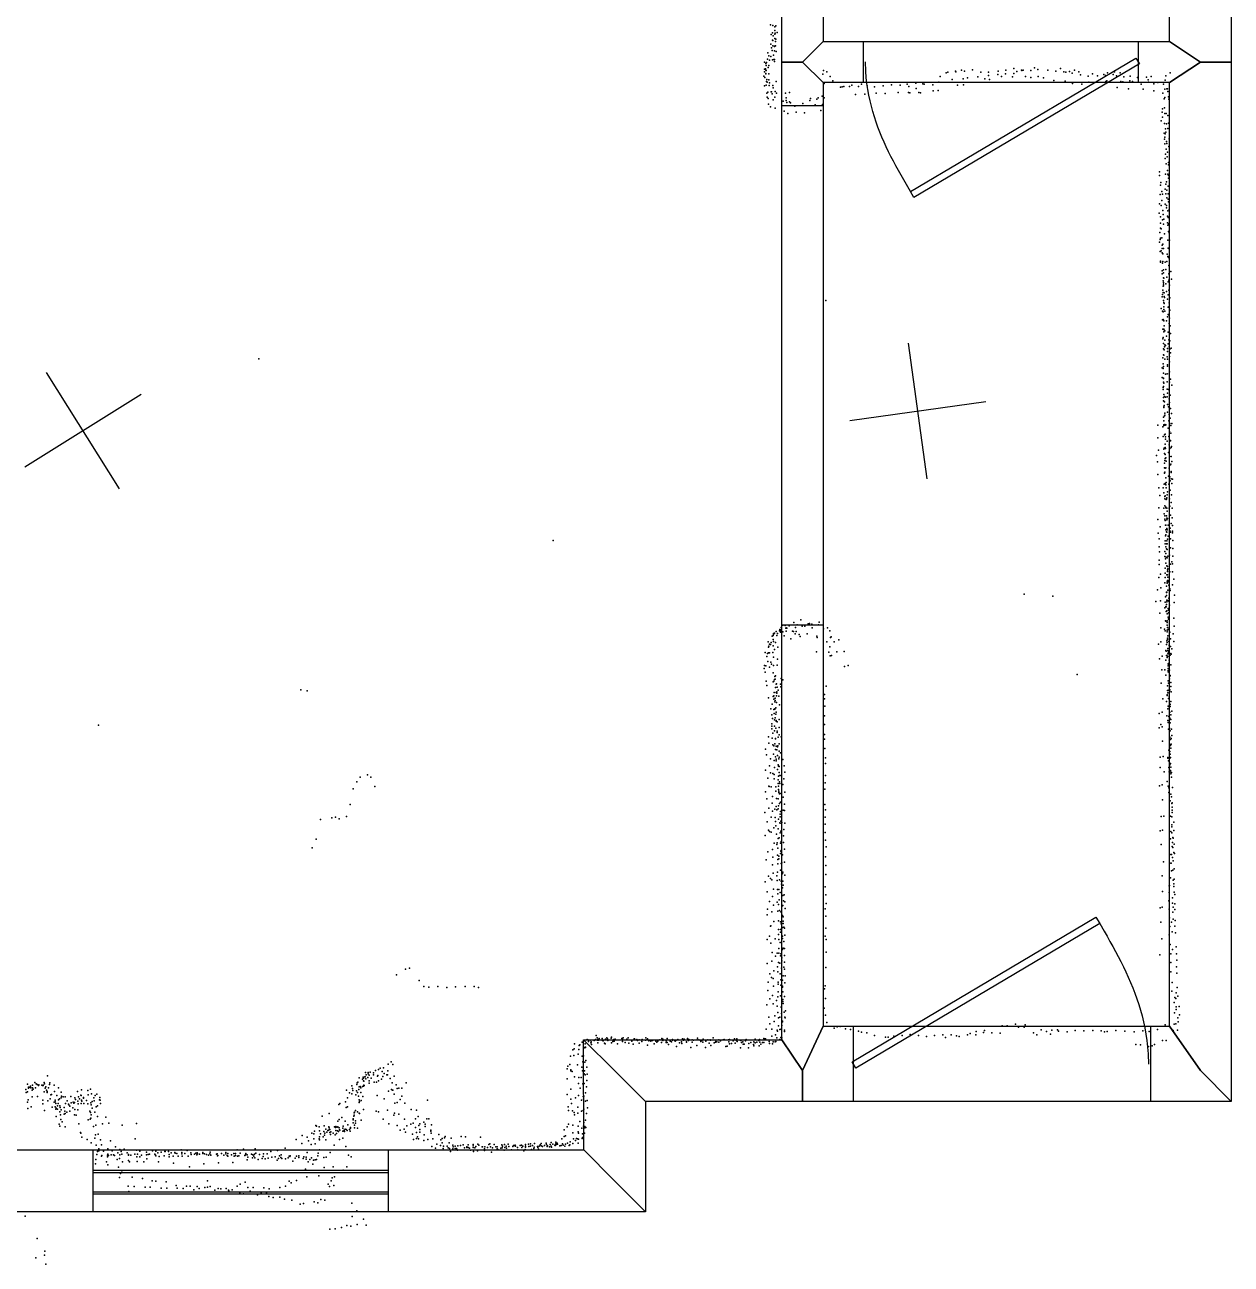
# Model space of a CAD drawing. Header units: millimetres. Extents: x 3450 to 23228, y -19815 to -4263.
# Drawn here: x 13200 to 16718, y -19815 to -16203 of the extents above; entities that cross this region are included whole.
import ezdxf

# ---------------------------------------------------------------- set-up
doc = ezdxf.new("R2010")
doc.units = ezdxf.units.MM
for name, color, linetype in [('DOORS', 7, 'Continuous'), ('P', 9, 'Continuous'), ('PANOS', 10, 'Continuous'), ('ROOMS', 1, 'Continuous'), ('WALLS', 3, 'Continuous'), ('WINDOWS', 6, 'Continuous')]:
    doc.layers.add(name, color=color, linetype=linetype)

# ---------------------------------------------------------------- blocks, each defined once
blk = doc.blocks.new('1-Standard_3C')
for points in [[(-403.982, 5.64828), (253.382, 394.931), (263.573, 377.722), (-393.791, -11.5606), (-403.982, 5.64828)], [(263.573, 377.722), (275.367, 357.142), (283.15, 343.495), (290.844, 329.879), (298.429, 316.269), (305.882, 302.642), (313.184, 288.973), (320.313, 275.239), (327.249, 261.416), (333.971, 247.479), (340.456, 233.405), (346.686, 219.17), (352.638, 204.75), (358.291, 190.121), (363.626, 175.258), (368.62, 160.139), (373.253, 144.738), (377.503, 129.032), (381.351, 112.998), (384.774, 96.6102), (387.752, 79.8457), (390.265, 62.6802), (392.29, 45.0899), (393.807, 27.0508), (395.085, -0.90191)]]:
    blk.add_lwpolyline(points)
blk = doc.blocks.new('1-Standard_45')
for points in [[(-590, 42.9766), (589.999, 42.9766), (589.999, 32.9766), (-590, 32.9766), (-590, 42.9766)], [(-590.014, -44.0958), (589.985, -44.0958), (589.985, -54.0958), (-590.014, -54.0958), (-590.014, -44.0958)]]:
    blk.add_lwpolyline(points)

msp = doc.modelspace()

# ---------------------------------------------------------------- linework, layer by layer
at = {"layer": 'DOORS'}
for points in [[(15646.1, -16251.4), (16446.1, -16251.4), (16446.1, -16371.4), (15646.1, -16371.4), (15646.1, -16251.4)], [(15407.9, -17952.6), (15407.8, -16438.6), (15527.8, -16438.6), (15527.9, -17952.6), (15407.9, -17952.6)], [(16482.1, -19340.9), (15616.7, -19340.9), (15616.7, -19120.9), (16482.1, -19120.9), (16482.1, -19340.9)]]:
    msp.add_lwpolyline(points, dxfattribs=at)
at = {"layer": 'P'}
for p in [(15374, -16203), (15381, -16205), (15387, -16209), (15390, -16206), (15376, -16231), (15380, -16226), (15380, -16248), (15381, -16249), (15382, -16235), (15387, -16220), (15387, -16230), (15387, -16243), (15388, -16227), (15389, -16252), (15390, -16245), (15394, -16225), (15367, -16285), (15375, -16259), (15377, -16270), (15379, -16278), (15381, -16264), (15386, -16265), (15386, -16266), (15386, -16279), (15389, -16264), (15391, -16281), (15357, -16312), (15361, -16316), (15362, -16322), (15363, -16313), (15366, -16303), (15370, -16293), (15370, -16322), (15372, -16306), (15375, -16295), (15380, -16305), (15383, -16291), (15384, -16304), (15386, -16304), (15386, -16310), (15355, -16353), (15357, -16332), (15357, -16340), (15358, -16357), (15360, -16331), (15361, -16335), (15361, -16345), (15361, -16346), (15362, -16336), (15364, -16362), (15368, -16327), (15370, -16346), (15527, -16347), (15529, -16336), (15539, -16340), (15548, -16354), (15869, -16354), (15887, -16343), (15892, -16341), (15904, -16362), (15914, -16338), (15915, -16340), (15931, -16335), (15936, -16360), (15940, -16338), (15949, -16358), (15963, -16334), (15979, -16355), (15988, -16341), (15999, -16360), (16010, -16341), (16010, -16351), (16013, -16362), (16037, -16348), (16038, -16338), (16048, -16354), (16060, -16346), (16061, -16335), (16080, -16355), (16084, -16330), (16084, -16345), (16093, -16339), (16106, -16335), (16107, -16336), (16111, -16335), (16118, -16354), (16134, -16336), (16134, -16357), (16144, -16328), (16154, -16333), (16155, -16354), (16170, -16358), (16183, -16335), (16206, -16338), (16220, -16330), (16230, -16340), (16236, -16341), (16246, -16339), (16254, -16344), (16261, -16335), (16273, -16340), (16278, -16349), (16301, -16353), (16313, -16346), (16328, -16352), (16346, -16348), (16351, -16351), (16357, -16343), (16374, -16348), (16377, -16340), (16383, -16352), (16394, -16343), (16405, -16355), (16423, -16353), (16445, -16357), (16471, -16356), (16484, -16354), (16527, -16352), (16540, -16343), (15357, -16381), (15362, -16379), (15363, -16368), (15365, -16370), (15370, -16363), (15371, -16380), (15372, -16372), (15376, -16398), (15377, -16398), (15381, -16380), (15382, -16387), (15388, -16397), (15391, -16368), (15531, -16374), (15556, -16366), (15579, -16385), (15583, -16384), (15588, -16383), (15605, -16383), (15612, -16379), (15631, -16383), (15640, -16376), (15656, -16381), (15678, -16384), (15703, -16381), (15727, -16378), (15753, -16379), (15773, -16376), (15778, -16383), (15798, -16373), (15799, -16389), (15819, -16375), (15823, -16376), (15848, -16378), (15849, -16395), (15863, -16394), (15865, -16370), (15920, -16379), (15937, -16378), (16201, -16365), (16234, -16367), (16255, -16374), (16282, -16376), (16303, -16370), (16352, -16368), (16355, -16366), (16385, -16386), (16396, -16368), (16402, -16369), (16418, -16390), (16422, -16366), (16430, -16368), (16455, -16376), (16461, -16391), (16476, -16363), (16477, -16370), (16492, -16375), (16492, -16395), (16504, -16371), (16520, -16376), (16524, -16391), (16525, -16364), (16530, -16390), (16532, -16390), (16533, -16397), (15364, -16402), (15365, -16414), (15367, -16399), (15368, -16418), (15369, -16434), (15379, -16404), (15382, -16422), (15387, -16414), (15392, -16402), (15411, -16426), (15418, -16402), (15420, -16416), (15420, -16424), (15422, -16429), (15430, -16400), (15430, -16427), (15433, -16430), (15469, -16432), (15489, -16424), (15491, -16418), (15510, -16420), (15513, -16416), (15525, -16411), (15531, -16416), (15622, -16406), (15650, -16405), (15683, -16402), (15709, -16403), (15747, -16400), (15777, -16400), (15781, -16401), (15807, -16400), (15812, -16401), (16518, -16402), (16522, -16419), (16524, -16415), (16535, -16413), (16536, -16420), (15374, -16442), (15388, -16446), (15414, -16455), (15425, -16461), (15445, -16440), (15449, -16458), (15474, -16460), (15505, -16436), (15521, -16453), (15526, -16435), (16516, -16458), (16517, -16448), (16523, -16445), (16524, -16461), (16528, -16461), (16533, -16467), (16514, -16483), (16517, -16472), (16523, -16491), (16526, -16506), (16529, -16492), (16533, -16505), (16535, -16490), (16522, -16519), (16523, -16536), (16524, -16530), (16525, -16521), (16527, -16516), (16529, -16543), (16537, -16535), (16524, -16550), (16528, -16565), (16530, -16549), (16532, -16574), (16536, -16558), (16525, -16593), (16526, -16580), (16528, -16608), (16531, -16588), (16535, -16604), (16535, -16611), (16509, -16631), (16509, -16642), (16526, -16638), (16532, -16628), (16533, -16638), (16535, -16642), (16535, -16650), (16512, -16670), (16513, -16663), (16525, -16682), (16527, -16667), (16529, -16661), (16530, -16685), (16534, -16673), (16511, -16698), (16515, -16689), (16515, -16715), (16517, -16697), (16527, -16696), (16530, -16707), (16534, -16696), (16534, -16711), (16535, -16719), (16508, -16752), (16509, -16725), (16514, -16730), (16518, -16744), (16519, -16756), (16525, -16726), (16529, -16730), (16529, -16736), (16533, -16745), (16537, -16741), (16512, -16763), (16512, -16781), (16512, -16796), (16517, -16771), (16520, -16784), (16521, -16769), (16532, -16761), (16532, -16780), (16533, -16787), (16534, -16764), (16534, -16765), (16536, -16783), (16510, -16808), (16511, -16829), (16512, -16825), (16514, -16798), (16515, -16824), (16523, -16812), (16533, -16831), (16535, -16805), (16537, -16809), (16538, -16831), (16509, -16836), (16511, -16864), (16514, -16862), (16516, -16845), (16516, -16855), (16516, -16868), (16518, -16842), (16520, -16855), (16534, -16854), (16536, -16855), (16512, -16892), (16512, -16895), (16517, -16898), (16518, -16870), (16518, -16893), (16525, -16895), (16530, -16893), (16531, -16871), (16533, -16878), (16535, -16881), (16536, -16904), (16516, -16920), (16516, -16929), (16520, -16917), (16520, -16926), (16520, -16940), (16527, -16916), (16530, -16938), (16536, -16929), (16542, -16922), (16518, -16976), (16519, -16949), (16519, -16965), (16520, -16954), (16520, -16959), (16520, -16964), (16521, -16941), (16527, -16958), (16534, -16952), (16536, -16947), (16536, -16976), (16538, -16962), (16544, -16944), (15536, -17006), (16516, -16996), (16517, -16989), (16519, -16983), (16520, -17006), (16521, -17012), (16522, -16984), (16522, -16995), (16523, -16998), (16529, -16980), (16532, -17003), (16534, -16990), (16539, -16999), (16514, -17030), (16517, -17038), (16519, -17039), (16521, -17025), (16521, -17033), (16522, -17015), (16524, -17038), (16534, -17026), (16534, -17047), (16537, -17013), (16537, -17024), (16539, -17035), (16517, -17063), (16519, -17062), (16520, -17064), (16521, -17066), (16522, -17080), (16529, -17066), (16532, -17054), (16537, -17050), (16537, -17073), (16538, -17058), (16540, -17080), (16518, -17090), (16518, -17118), (16519, -17114), (16521, -17090), (16521, -17098), (16523, -17094), (16524, -17095), (16529, -17110), (16534, -17099), (16536, -17121), (16541, -17103), (16520, -17132), (16520, -17147), (16522, -17150), (16523, -17141), (16524, -17122), (16524, -17136), (16526, -17138), (16532, -17146), (16532, -17155), (16534, -17133), (16537, -17141), (16539, -17124), (16539, -17148), (16543, -17145), (13883, -17176), (16518, -17174), (16519, -17191), (16520, -17165), (16521, -17166), (16524, -17177), (16531, -17171), (16532, -17177), (16538, -17170), (16538, -17185), (16541, -17159), (16516, -17203), (16518, -17204), (16519, -17205), (16520, -17199), (16520, -17218), (16526, -17221), (16531, -17220), (16532, -17194), (16532, -17198), (16537, -17220), (16538, -17214), (16516, -17231), (16519, -17260), (16520, -17233), (16520, -17234), (16520, -17244), (16520, -17257), (16521, -17247), (16531, -17243), (16531, -17265), (16538, -17244), (16541, -17236), (16545, -17253), (16519, -17266), (16520, -17289), (16520, -17299), (16521, -17280), (16522, -17301), (16523, -17286), (16526, -17288), (16531, -17287), (16532, -17277), (16535, -17266), (16537, -17293), (16540, -17282), (16521, -17316), (16521, -17318), (16522, -17312), (16523, -17302), (16524, -17335), (16532, -17310), (16532, -17332), (16535, -17316), (16537, -17309), (16538, -17304), (16541, -17321), (16544, -17336), (16504, -17370), (16520, -17346), (16521, -17357), (16521, -17369), (16521, -17371), (16523, -17343), (16524, -17341), (16524, -17368), (16525, -17370), (16527, -17369), (16536, -17357), (16537, -17339), (16539, -17365), (16540, -17349), (16542, -17371), (16545, -17365), (16504, -17407), (16518, -17375), (16519, -17403), (16523, -17398), (16525, -17396), (16526, -17404), (16534, -17379), (16536, -17403), (16538, -17388), (16542, -17393), (16506, -17443), (16521, -17440), (16522, -17437), (16525, -17425), (16525, -17435), (16526, -17411), (16526, -17438), (16531, -17416), (16537, -17427), (16539, -17438), (16541, -17414), (16541, -17415), (16543, -17435), (16544, -17432), (16500, -17458), (16503, -17477), (16523, -17452), (16523, -17481), (16524, -17473), (16525, -17455), (16525, -17467), (16527, -17465), (16528, -17475), (16535, -17449), (16538, -17461), (16543, -17461), (16545, -17476), (16504, -17514), (16523, -17494), (16523, -17509), (16523, -17510), (16524, -17507), (16525, -17495), (16527, -17494), (16535, -17518), (16537, -17495), (16541, -17485), (16542, -17483), (16543, -17505), (16543, -17508), (16507, -17552), (16519, -17552), (16522, -17542), (16525, -17540), (16525, -17541), (16527, -17523), (16527, -17544), (16528, -17537), (16528, -17552), (16536, -17542), (16539, -17520), (16540, -17532), (16543, -17526), (16545, -17540), (16547, -17527), (16510, -17575), (16521, -17567), (16524, -17578), (16524, -17584), (16525, -17576), (16528, -17586), (16529, -17585), (16530, -17582), (16531, -17573), (16532, -17564), (16538, -17584), (16540, -17559), (16544, -17573), (16507, -17611), (16521, -17612), (16524, -17605), (16527, -17609), (16527, -17611), (16530, -17612), (16531, -17620), (16537, -17612), (16539, -17606), (16543, -17595), (16546, -17612), (16504, -17645), (16522, -17628), (16524, -17634), (16524, -17644), (16525, -17648), (16526, -17661), (16527, -17661), (16529, -17634), (16530, -17641), (16530, -17646), (16532, -17642), (16534, -17661), (16541, -17632), (16543, -17656), (16546, -17640), (16547, -17662), (16505, -17685), (16511, -17666), (16526, -17692), (16527, -17675), (16527, -17689), (16529, -17681), (16530, -17671), (16530, -17682), (16531, -17675), (16534, -17693), (16539, -17678), (16540, -17670), (16541, -17682), (16547, -17679), (16547, -17684), (14741, -17706), (16508, -17701), (16508, -17724), (16525, -17707), (16525, -17716), (16527, -17724), (16529, -17716), (16529, -17730), (16530, -17707), (16531, -17716), (16531, -17732), (16532, -17702), (16541, -17701), (16541, -17727), (16548, -17706), (16548, -17729), (16508, -17763), (16509, -17739), (16524, -17738), (16524, -17753), (16526, -17759), (16527, -17744), (16528, -17754), (16531, -17756), (16533, -17752), (16538, -17749), (16545, -17768), (16548, -17752), (16508, -17776), (16512, -17804), (16525, -17787), (16525, -17801), (16527, -17772), (16530, -17780), (16530, -17806), (16532, -17782), (16532, -17791), (16532, -17796), (16532, -17806), (16533, -17788), (16539, -17797), (16541, -17775), (16547, -17774), (16547, -17797), (16507, -17814), (16524, -17829), (16525, -17814), (16529, -17839), (16531, -17826), (16531, -17830), (16532, -17822), (16533, -17813), (16534, -17823), (16534, -17826), (16536, -17822), (16536, -17836), (16547, -17835), (16550, -17819), (16114, -17862), (16198, -17868), (16503, -17850), (16513, -17844), (16526, -17870), (16529, -17856), (16529, -17857), (16529, -17866), (16530, -17856), (16533, -17851), (16536, -17874), (16539, -17847), (16540, -17852), (16552, -17865), (16498, -17884), (16512, -17882), (16524, -17902), (16525, -17886), (16527, -17898), (16528, -17899), (16528, -17913), (16529, -17892), (16530, -17880), (16530, -17885), (16530, -17911), (16533, -17881), (16534, -17904), (16535, -17909), (16536, -17883), (16538, -17894), (16551, -17887), (15443, -17945), (15463, -17937), (15484, -17949), (15488, -17948), (15495, -17950), (15516, -17944), (16510, -17918), (16526, -17940), (16527, -17941), (16531, -17920), (16531, -17940), (16531, -17945), (16534, -17929), (16535, -17917), (16535, -17934), (16535, -17935), (16550, -17932), (15379, -17985), (15382, -17983), (15383, -17977), (15383, -17978), (15383, -17980), (15386, -17976), (15391, -17971), (15393, -17983), (15395, -17977), (15401, -17969), (15402, -17965), (15404, -17973), (15405, -17966), (15405, -17971), (15406, -17959), (15410, -17953), (15410, -17972), (15414, -17984), (15417, -17954), (15419, -17961), (15420, -17960), (15420, -17970), (15422, -17961), (15429, -17955), (15439, -17970), (15442, -17971), (15446, -17978), (15447, -17959), (15449, -17971), (15452, -17952), (15458, -17980), (15461, -17986), (15467, -17956), (15475, -17956), (15481, -17978), (15496, -17960), (15510, -17985), (15514, -17952), (15529, -17963), (15541, -17960), (15547, -17969), (15551, -17987), (16513, -17960), (16523, -17964), (16525, -17969), (16531, -17953), (16531, -17967), (16531, -17972), (16532, -17959), (16533, -17984), (16534, -17965), (16535, -17965), (16537, -17961), (16539, -17973), (16549, -17978), (16551, -17956), (15368, -18001), (15369, -18017), (15370, -18014), (15372, -18008), (15374, -18009), (15376, -18003), (15382, -17994), (15382, -18013), (15383, -18000), (15386, -18024), (15389, -18003), (15396, -18017), (15434, -17992), (15511, -17989), (15539, -18001), (15547, -18016), (15549, -17989), (15560, -18001), (15574, -17995), (16506, -18008), (16513, -18001), (16529, -18009), (16530, -17998), (16531, -18003), (16532, -17991), (16532, -17994), (16533, -18021), (16536, -18000), (16537, -18011), (16537, -18012), (16541, -17992), (16541, -18015), (16545, -18022), (16550, -18000), (15359, -18032), (15364, -18044), (15366, -18035), (15367, -18059), (15369, -18033), (15372, -18033), (15375, -18060), (15381, -18032), (15383, -18046), (15395, -18052), (15509, -18030), (15545, -18031), (15548, -18042), (15552, -18041), (15568, -18030), (15589, -18029), (16509, -18051), (16516, -18043), (16527, -18026), (16527, -18055), (16528, -18028), (16529, -18041), (16531, -18047), (16532, -18043), (16533, -18026), (16533, -18036), (16534, -18034), (16535, -18029), (16537, -18044), (16537, -18055), (16540, -18040), (16542, -18035), (16543, -18037), (15356, -18079), (15357, -18070), (15359, -18090), (15361, -18071), (15372, -18075), (15377, -18066), (15382, -18092), (15383, -18070), (15394, -18069), (15590, -18073), (15601, -18070), (16269, -18096), (16515, -18083), (16524, -18083), (16534, -18065), (16534, -18071), (16534, -18079), (16534, -18085), (16534, -18089), (16534, -18089), (16535, -18064), (16535, -18069), (16537, -18091), (16538, -18084), (16542, -18068), (15362, -18116), (15364, -18128), (15382, -18118), (15384, -18116), (15386, -18111), (15387, -18102), (15388, -18110), (15389, -18100), (15391, -18125), (15392, -18124), (15404, -18125), (15405, -18132), (15406, -18108), (15410, -18112), (15537, -18130), (16514, -18122), (16527, -18098), (16532, -18129), (16534, -18115), (16535, -18122), (16537, -18121), (16538, -18109), (16540, -18099), (16540, -18100), (16542, -18120), (16542, -18131), (14005, -18141), (14024, -18144), (15369, -18164), (15382, -18161), (15384, -18159), (15384, -18168), (15385, -18149), (15388, -18165), (15389, -18134), (15391, -18149), (15392, -18159), (15393, -18147), (15393, -18151), (15394, -18133), (15397, -18142), (15399, -18160), (15532, -18155), (15532, -18167), (16518, -18167), (16531, -18156), (16531, -18158), (16532, -18143), (16533, -18150), (16535, -18166), (16536, -18142), (16537, -18160), (16538, -18145), (16539, -18141), (16543, -18147), (15375, -18196), (15379, -18183), (15384, -18198), (15387, -18176), (15387, -18196), (15387, -18197), (15388, -18172), (15390, -18194), (15392, -18178), (15401, -18185), (15533, -18189), (16529, -18175), (16533, -18196), (16534, -18189), (16536, -18189), (16536, -18190), (16538, -18181), (16540, -18184), (16540, -18190), (16542, -18175), (16545, -18203), (15378, -18214), (15378, -18240), (15380, -18225), (15385, -18210), (15386, -18229), (15388, -18223), (15390, -18212), (15391, -18206), (15391, -18230), (15391, -18232), (15394, -18234), (15400, -18228), (15532, -18217), (16508, -18210), (16516, -18206), (16530, -18217), (16533, -18230), (16534, -18236), (16536, -18219), (16537, -18217), (16539, -18206), (16539, -18224), (16540, -18237), (16542, -18214), (16542, -18228), (13415, -18244), (15378, -18247), (15378, -18255), (15381, -18267), (15386, -18247), (15386, -18247), (15386, -18261), (15390, -18253), (15394, -18262), (15394, -18265), (15400, -18251), (15400, -18272), (15532, -18242), (15532, -18271), (16508, -18252), (16513, -18242), (16516, -18249), (16535, -18256), (16538, -18253), (16538, -18255), (16540, -18261), (16544, -18256), (16545, -18274), (15369, -18278), (15370, -18297), (15379, -18282), (15381, -18301), (15384, -18304), (15387, -18298), (15389, -18283), (15389, -18284), (15391, -18305), (15395, -18307), (15396, -18304), (15397, -18279), (15400, -18298), (15406, -18278), (15532, -18285), (15533, -18312), (16517, -18291), (16538, -18286), (16539, -18279), (16539, -18300), (16541, -18286), (16541, -18303), (16542, -18311), (16543, -18283), (16543, -18299), (15360, -18314), (15363, -18331), (15374, -18342), (15383, -18329), (15385, -18347), (15389, -18315), (15389, -18336), (15391, -18343), (15391, -18348), (15393, -18316), (15395, -18332), (15399, -18342), (15400, -18320), (15400, -18337), (15404, -18325), (15407, -18324), (15410, -18344), (15535, -18339), (16511, -18337), (16519, -18335), (16533, -18338), (16533, -18340), (16535, -18348), (16536, -18317), (16539, -18321), (16539, -18340), (16540, -18329), (16541, -18338), (15360, -18375), (15372, -18363), (15374, -18383), (15381, -18385), (15386, -18367), (15395, -18373), (15397, -18360), (15398, -18364), (15399, -18364), (15400, -18365), (15400, -18382), (15414, -18363), (15416, -18381), (15535, -18356), (16511, -18367), (16522, -18380), (16536, -18367), (16537, -18380), (16539, -18360), (16541, -18356), (16541, -18376), (16542, -18366), (16542, -18381), (16544, -18382), (14168, -18409), (14178, -18396), (14199, -18389), (14209, -18396), (15367, -18399), (15385, -18388), (15385, -18400), (15397, -18403), (15397, -18414), (15398, -18393), (15401, -18391), (15401, -18409), (15402, -18414), (15403, -18391), (15410, -18417), (15413, -18400), (15534, -18412), (15535, -18391), (16509, -18421), (16516, -18418), (16531, -18408), (16537, -18421), (16542, -18386), (16544, -18396), (14158, -18430), (14221, -18423), (15360, -18438), (15370, -18422), (15371, -18423), (15376, -18424), (15380, -18452), (15390, -18424), (15390, -18436), (15398, -18422), (15398, -18432), (15399, -18436), (15399, -18440), (15401, -18444), (15403, -18443), (15411, -18454), (15416, -18439), (15533, -18431), (16534, -18422), (16536, -18427), (16536, -18440), (16542, -18445), (16544, -18453), (16547, -18426), (14149, -18475), (15364, -18459), (15370, -18486), (15379, -18471), (15387, -18489), (15391, -18481), (15392, -18458), (15393, -18491), (15397, -18459), (15397, -18488), (15398, -18479), (15401, -18472), (15404, -18468), (15411, -18492), (15415, -18474), (15415, -18493), (15533, -18475), (15535, -18491), (16517, -18462), (16540, -18465), (16545, -18472), (16546, -18470), (16546, -18483), (16546, -18492), (14062, -18519), (14095, -18514), (14106, -18512), (14117, -18517), (14138, -18510), (15358, -18499), (15365, -18526), (15376, -18512), (15380, -18495), (15388, -18513), (15389, -18525), (15398, -18518), (15402, -18529), (15403, -18503), (15403, -18511), (15404, -18496), (15405, -18524), (15408, -18528), (15534, -18512), (16514, -18510), (16521, -18509), (16541, -18509), (16545, -18511), (16546, -18499), (16550, -18527), (15369, -18550), (15372, -18554), (15376, -18556), (15384, -18543), (15390, -18537), (15392, -18562), (15397, -18546), (15403, -18530), (15403, -18558), (15405, -18553), (15413, -18548), (15416, -18530), (15534, -18533), (15534, -18557), (16511, -18552), (16517, -18550), (16542, -18554), (16545, -18535), (16545, -18540), (16545, -18558), (16550, -18551), (14038, -18602), (14050, -18576), (15359, -18566), (15385, -18588), (15393, -18592), (15394, -18587), (15397, -18574), (15400, -18572), (15404, -18588), (15406, -18583), (15412, -18567), (15412, -18586), (15535, -18579), (15537, -18599), (16514, -18592), (16541, -18575), (16546, -18598), (16547, -18586), (16548, -18571), (16548, -18601), (16549, -18573), (16551, -18591), (15362, -18637), (15367, -18613), (15380, -18606), (15381, -18629), (15395, -18623), (15396, -18603), (15396, -18636), (15399, -18626), (15399, -18634), (15404, -18618), (15405, -18611), (15406, -18609), (15409, -18622), (15415, -18605), (15535, -18628), (16542, -18621), (16544, -18621), (16547, -18630), (16550, -18615), (16552, -18618), (15380, -18651), (15395, -18672), (15396, -18648), (15404, -18667), (15406, -18647), (15408, -18645), (15410, -18672), (15415, -18643), (15536, -18653), (16520, -18642), (16542, -18646), (16543, -18646), (16544, -18669), (16548, -18667), (16549, -18639), (16551, -18663), (15359, -18701), (15369, -18684), (15374, -18691), (15378, -18695), (15382, -18675), (15393, -18683), (15394, -18697), (15401, -18695), (15406, -18699), (15407, -18707), (15408, -18678), (15409, -18676), (15410, -18699), (15411, -18710), (15416, -18681), (15536, -18679), (16516, -18683), (16541, -18689), (16549, -18696), (16550, -18706), (16551, -18693), (15365, -18730), (15380, -18743), (15383, -18722), (15395, -18723), (15396, -18736), (15399, -18723), (15403, -18732), (15409, -18718), (15410, -18740), (15414, -18739), (15534, -18715), (15536, -18739), (16517, -18729), (16537, -18712), (16537, -18732), (16538, -18711), (16550, -18714), (16551, -18731), (16553, -18738), (15366, -18780), (15372, -18758), (15383, -18769), (15394, -18760), (15398, -18767), (15400, -18753), (15409, -18771), (15410, -18770), (15412, -18756), (15416, -18759), (15417, -18778), (15534, -18779), (15537, -18764), (16511, -18776), (16516, -18774), (16536, -18756), (16537, -18780), (16547, -18747), (16547, -18763), (16549, -18774), (16553, -18765), (16553, -18781), (15365, -18797), (15378, -18788), (15384, -18816), (15396, -18786), (15398, -18814), (15401, -18784), (15404, -18817), (15405, -18788), (15409, -18799), (15411, -18803), (15411, -18815), (15536, -18801), (16513, -18818), (16538, -18806), (16544, -18818), (16548, -18789), (16549, -18809), (16554, -18813), (15374, -18830), (15375, -18829), (15398, -18840), (15398, -18854), (15404, -18840), (15404, -18847), (15406, -18823), (15409, -18834), (15411, -18822), (15413, -18833), (15415, -18836), (15536, -18836), (16539, -18831), (16546, -18846), (16553, -18830), (16555, -18849), (15365, -18869), (15372, -18859), (15375, -18879), (15388, -18867), (15399, -18869), (15403, -18877), (15409, -18859), (15409, -18866), (15413, -18875), (15416, -18856), (15534, -18859), (15537, -18869), (16515, -18867), (16537, -18855), (16540, -18883), (16557, -18890), (15379, -18907), (15389, -18917), (15394, -18909), (15399, -18895), (15399, -18909), (15404, -18916), (15405, -18910), (15408, -18922), (15409, -18898), (15411, -18894), (15415, -18895), (15415, -18915), (15537, -18906), (16510, -18913), (16542, -18910), (16547, -18898), (16558, -18910), (14310, -18955), (14322, -18952), (15365, -18939), (15378, -18932), (15384, -18960), (15395, -18948), (15396, -18963), (15398, -18936), (15402, -18938), (15407, -18952), (15408, -18931), (15413, -18949), (15415, -18935), (15415, -18955), (15536, -18950), (16542, -18936), (16542, -18963), (16558, -18948), (16559, -18929), (14284, -18972), (14350, -18988), (15368, -18993), (15373, -18969), (15377, -18979), (15382, -18982), (15397, -18993), (15397, -18999), (15403, -18969), (15405, -18986), (15409, -18987), (15411, -18975), (15416, -18995), (15417, -18975), (16546, -18994), (16559, -18967), (14364, -19006), (14378, -19008), (14405, -19006), (14431, -19009), (14456, -19007), (14484, -19006), (14510, -19006), (14523, -19009), (15367, -19017), (15380, -19032), (15383, -19005), (15397, -19021), (15404, -19033), (15405, -19002), (15409, -19005), (15409, -19008), (15410, -19021), (15415, -19035), (15532, -19012), (15534, -19004), (16545, -19019), (16557, -19024), (16560, -19009), (16562, -19034), (15364, -19059), (15373, -19042), (15382, -19056), (15392, -19046), (15394, -19063), (15396, -19036), (15406, -19066), (15407, -19064), (15410, -19044), (15410, -19049), (15411, -19055), (15531, -19069), (15535, -19041), (16551, -19052), (16553, -19038), (16556, -19041), (16557, -19065), (16566, -19064), (15370, -19095), (15387, -19091), (15396, -19081), (15398, -19097), (15402, -19095), (15407, -19084), (15409, -19107), (15414, -19080), (15416, -19095), (15417, -19097), (15418, -19077), (15535, -19089), (16552, -19082), (16557, -19073), (16562, -19097), (16567, -19088), (15362, -19130), (15373, -19114), (15378, -19130), (15385, -19108), (15394, -19133), (15395, -19136), (15398, -19120), (15402, -19131), (15406, -19130), (15408, -19119), (15409, -19109), (15415, -19133), (15415, -19137), (15539, -19111), (15560, -19127), (15569, -19123), (15578, -19122), (15593, -19129), (15608, -19131), (15631, -19136), (15640, -19139), (15655, -19141), (15957, -19143), (15974, -19137), (15996, -19140), (15998, -19134), (16020, -19141), (16044, -19142), (16050, -19120), (16065, -19120), (16089, -19115), (16098, -19124), (16114, -19124), (16117, -19117), (16141, -19141), (16164, -19132), (16179, -19137), (16195, -19133), (16211, -19132), (16214, -19136), (16239, -19138), (16263, -19134), (16288, -19135), (16314, -19134), (16339, -19135), (16348, -19138), (16356, -19137), (16381, -19134), (16408, -19136), (16435, -19138), (16460, -19135), (16479, -19137), (16503, -19131), (16525, -19117), (16549, -19134), (16551, -19115), (16556, -19114), (16561, -19133), (16563, -19109), (14803, -19173), (14817, -19178), (14819, -19176), (14825, -19168), (14834, -19173), (14840, -19160), (14842, -19161), (14844, -19166), (14849, -19162), (14851, -19170), (14852, -19167), (14852, -19168), (14853, -19175), (14860, -19163), (14864, -19160), (14866, -19148), (14869, -19155), (14870, -19162), (14871, -19160), (14871, -19170), (14873, -19162), (14875, -19157), (14884, -19157), (14885, -19163), (14887, -19164), (14890, -19171), (14892, -19173), (14893, -19159), (14897, -19155), (14899, -19158), (14900, -19163), (14910, -19156), (14911, -19153), (14911, -19170), (14915, -19166), (14918, -19160), (14919, -19165), (14922, -19159), (14928, -19173), (14941, -19157), (14942, -19158), (14943, -19166), (14944, -19161), (14945, -19155), (14951, -19169), (14956, -19159), (14959, -19155), (14961, -19171), (14969, -19162), (14970, -19165), (14974, -19174), (14977, -19158), (14978, -19158), (14985, -19160), (14987, -19163), (14992, -19161), (14992, -19171), (14999, -19166), (15000, -19160), (15010, -19162), (15011, -19155), (15015, -19160), (15016, -19158), (15016, -19177), (15020, -19164), (15023, -19162), (15026, -19165), (15030, -19163), (15035, -19173), (15040, -19165), (15043, -19168), (15046, -19165), (15052, -19161), (15057, -19169), (15058, -19157), (15061, -19159), (15061, -19163), (15070, -19164), (15070, -19169), (15073, -19157), (15073, -19169), (15077, -19175), (15082, -19165), (15086, -19167), (15089, -19160), (15089, -19162), (15096, -19163), (15097, -19165), (15098, -19163), (15104, -19160), (15109, -19170), (15115, -19167), (15116, -19172), (15118, -19158), (15121, -19162), (15123, -19159), (15130, -19167), (15130, -19168), (15132, -19157), (15134, -19160), (15135, -19163), (15136, -19160), (15146, -19161), (15146, -19168), (15150, -19162), (15160, -19178), (15161, -19161), (15162, -19156), (15166, -19161), (15170, -19163), (15171, -19166), (15172, -19164), (15174, -19163), (15177, -19168), (15178, -19159), (15186, -19165), (15192, -19161), (15196, -19171), (15199, -19161), (15200, -19162), (15201, -19178), (15207, -19155), (15210, -19170), (15214, -19168), (15215, -19166), (15218, -19167), (15224, -19161), (15224, -19168), (15229, -19164), (15236, -19161), (15237, -19161), (15239, -19160), (15252, -19161), (15253, -19167), (15255, -19160), (15255, -19173), (15261, -19172), (15266, -19164), (15270, -19158), (15271, -19171), (15275, -19163), (15276, -19158), (15277, -19166), (15286, -19162), (15288, -19163), (15290, -19169), (15294, -19167), (15295, -19174), (15298, -19174), (15302, -19164), (15304, -19160), (15311, -19172), (15317, -19169), (15325, -19175), (15326, -19167), (15326, -19179), (15330, -19159), (15330, -19170), (15335, -19168), (15340, -19163), (15341, -19179), (15342, -19160), (15343, -19168), (15346, -19174), (15351, -19169), (15355, -19157), (15355, -19169), (15357, -19158), (15360, -19158), (15371, -19166), (15372, -19172), (15378, -19150), (15380, -19173), (15382, -19167), (15388, -19167), (15389, -19147), (15390, -19166), (15393, -19155), (15402, -19160), (15405, -19154), (15408, -19155), (15678, -19148), (15710, -19153), (15718, -19153), (15734, -19150), (15758, -19148), (15782, -19146), (15806, -19148), (15829, -19151), (15853, -19148), (15877, -19147), (15885, -19154), (15901, -19147), (15917, -19149), (15925, -19151), (15949, -19147), (15973, -19147), (16151, -19147), (16191, -19145), (16440, -19175), (16453, -19176), (16487, -19179), (16494, -19175), (16517, -19163), (16528, -19163), (14791, -19209), (14798, -19190), (14801, -19207), (14802, -19187), (14814, -19203), (14816, -19189), (14825, -19209), (14829, -19208), (14831, -19183), (14831, -19184), (14835, -19182), (14835, -19183), (15100, -19181), (15142, -19183), (15185, -19183), (15244, -19181), (15248, -19180), (15287, -19184), (15310, -19184), (16477, -19181), (14223, -19250), (14232, -19248), (14236, -19244), (14246, -19243), (14259, -19251), (14260, -19232), (14268, -19225), (14273, -19233), (14782, -19246), (14784, -19238), (14789, -19233), (14792, -19249), (14792, -19251), (14812, -19234), (14824, -19241), (14826, -19251), (14827, -19225), (14832, -19251), (14833, -19226), (14836, -19221), (14839, -19241), (13230, -19285), (13257, -19285), (13266, -19266), (13273, -19286), (14169, -19286), (14171, -19284), (14175, -19272), (14185, -19276), (14187, -19270), (14188, -19273), (14188, -19281), (14189, -19282), (14192, -19269), (14193, -19269), (14194, -19256), (14195, -19275), (14196, -19263), (14200, -19271), (14201, -19256), (14201, -19260), (14204, -19264), (14204, -19281), (14204, -19287), (14207, -19255), (14210, -19273), (14217, -19257), (14217, -19263), (14219, -19284), (14226, -19284), (14229, -19267), (14230, -19265), (14232, -19281), (14240, -19276), (14242, -19253), (14244, -19268), (14248, -19259), (14256, -19263), (14258, -19263), (14266, -19274), (14271, -19286), (14277, -19267), (14312, -19286), (14782, -19275), (14796, -19253), (14803, -19269), (14815, -19288), (14816, -19271), (14822, -19271), (14831, -19260), (14831, -19288), (14834, -19263), (14839, -19280), (14840, -19261), (13203, -19306), (13204, -19315), (13208, -19290), (13208, -19313), (13211, -19299), (13211, -19302), (13215, -19299), (13217, -19296), (13218, -19301), (13222, -19308), (13223, -19293), (13223, -19301), (13225, -19305), (13231, -19301), (13233, -19289), (13236, -19291), (13240, -19294), (13241, -19292), (13250, -19293), (13252, -19294), (13254, -19293), (13254, -19294), (13257, -19313), (13258, -19289), (13260, -19302), (13262, -19298), (13264, -19308), (13265, -19312), (13265, -19315), (13269, -19301), (13272, -19291), (13276, -19321), (13278, -19320), (13286, -19293), (13287, -19312), (13294, -19323), (13299, -19301), (13306, -19314), (13354, -19312), (13364, -19322), (13365, -19323), (13366, -19307), (13384, -19309), (13385, -19321), (13392, -19305), (13395, -19318), (13405, -19323), (13410, -19319), (14138, -19308), (14147, -19316), (14154, -19295), (14154, -19318), (14156, -19303), (14157, -19309), (14165, -19321), (14167, -19310), (14168, -19291), (14170, -19315), (14174, -19306), (14175, -19298), (14178, -19297), (14180, -19301), (14180, -19315), (14185, -19297), (14188, -19296), (14189, -19293), (14190, -19294), (14228, -19323), (14261, -19311), (14269, -19306), (14272, -19308), (14273, -19308), (14277, -19319), (14283, -19292), (14286, -19303), (14291, -19302), (14300, -19302), (14782, -19320), (14792, -19305), (14815, -19323), (14820, -19302), (14827, -19289), (14835, -19316), (14838, -19298), (13208, -19343), (13210, -19336), (13219, -19356), (13222, -19327), (13237, -19326), (13253, -19337), (13253, -19348), (13267, -19339), (13274, -19333), (13280, -19357), (13286, -19343), (13289, -19337), (13289, -19342), (13289, -19356), (13291, -19347), (13292, -19360), (13296, -19353), (13298, -19347), (13299, -19336), (13301, -19333), (13302, -19353), (13303, -19358), (13306, -19330), (13307, -19325), (13312, -19327), (13315, -19358), (13318, -19327), (13319, -19347), (13324, -19339), (13328, -19349), (13329, -19351), (13332, -19354), (13334, -19326), (13335, -19345), (13340, -19359), (13341, -19343), (13343, -19346), (13345, -19344), (13346, -19330), (13348, -19335), (13355, -19340), (13356, -19348), (13357, -19327), (13360, -19333), (13365, -19347), (13366, -19337), (13367, -19340), (13371, -19329), (13371, -19331), (13372, -19347), (13380, -19338), (13384, -19348), (13393, -19345), (13394, -19351), (13397, -19341), (13397, -19360), (13402, -19330), (13403, -19339), (13408, -19356), (13412, -19353), (13418, -19336), (13419, -19329), (13420, -19337), (13421, -19347), (14116, -19350), (14119, -19347), (14135, -19342), (14137, -19358), (14141, -19330), (14141, -19356), (14173, -19325), (14175, -19336), (14175, -19344), (14176, -19341), (14181, -19338), (14186, -19326), (14248, -19333), (14279, -19346), (14286, -19344), (14295, -19335), (14300, -19325), (14308, -19346), (14374, -19337), (14785, -19356), (14792, -19334), (14794, -19347), (14806, -19330), (14813, -19357), (14823, -19337), (14828, -19326), (14829, -19334), (14830, -19325), (14835, -19340), (14840, -19338), (14841, -19359), (13209, -19361), (13258, -19367), (13291, -19363), (13292, -19385), (13296, -19363), (13302, -19371), (13304, -19380), (13305, -19393), (13306, -19365), (13315, -19378), (13317, -19369), (13318, -19376), (13323, -19372), (13332, -19369), (13345, -19380), (13346, -19364), (13350, -19381), (13355, -19365), (13385, -19394), (13390, -19369), (13391, -19392), (13392, -19373), (13393, -19389), (13394, -19380), (13404, -19372), (13412, -19385), (13437, -19386), (14067, -19384), (14088, -19376), (14117, -19393), (14125, -19387), (14158, -19391), (14158, -19394), (14160, -19384), (14161, -19374), (14161, -19381), (14162, -19372), (14164, -19367), (14170, -19371), (14175, -19375), (14176, -19376), (14181, -19395), (14188, -19364), (14225, -19369), (14232, -19371), (14245, -19392), (14258, -19366), (14276, -19381), (14278, -19375), (14291, -19378), (14307, -19392), (14327, -19364), (14339, -19391), (14342, -19366), (14347, -19385), (14372, -19391), (14378, -19391), (14786, -19367), (14797, -19368), (14802, -19373), (14803, -19380), (14813, -19375), (14823, -19369), (14828, -19367), (14830, -19363), (14835, -19395), (14838, -19376), (13300, -19407), (13302, -19413), (13309, -19400), (13318, -19415), (13358, -19406), (13363, -19431), (13401, -19414), (13407, -19410), (13427, -19406), (13445, -19404), (13484, -19410), (13526, -19405), (14045, -19427), (14049, -19411), (14051, -19413), (14059, -19415), (14060, -19426), (14072, -19428), (14073, -19412), (14078, -19421), (14081, -19430), (14084, -19425), (14086, -19424), (14087, -19415), (14088, -19418), (14090, -19422), (14090, -19431), (14093, -19429), (14103, -19415), (14106, -19417), (14107, -19414), (14107, -19425), (14111, -19416), (14112, -19426), (14113, -19398), (14113, -19415), (14115, -19428), (14117, -19418), (14118, -19423), (14119, -19424), (14128, -19419), (14128, -19427), (14129, -19413), (14131, -19424), (14132, -19428), (14134, -19398), (14134, -19421), (14137, -19422), (14140, -19425), (14142, -19409), (14147, -19422), (14149, -19427), (14150, -19417), (14150, -19419), (14158, -19403), (14162, -19410), (14162, -19418), (14164, -19397), (14164, -19404), (14170, -19419), (14262, -19406), (14286, -19411), (14295, -19424), (14306, -19421), (14310, -19430), (14314, -19412), (14326, -19407), (14333, -19404), (14339, -19417), (14342, -19431), (14349, -19411), (14352, -19406), (14352, -19422), (14352, -19430), (14364, -19401), (14368, -19407), (14368, -19414), (14384, -19424), (14384, -19427), (14386, -19409), (14773, -19423), (14782, -19415), (14786, -19407), (14798, -19410), (14798, -19432), (14814, -19413), (14814, -19429), (14819, -19399), (14824, -19419), (14829, -19413), (14830, -19402), (14833, -19414), (14833, -19418), (14836, -19417), (13364, -19433), (13367, -19445), (13382, -19452), (13394, -19461), (13404, -19448), (13406, -19438), (13408, -19468), (13414, -19436), (13421, -19453), (13424, -19467), (13450, -19455), (13522, -19450), (13991, -19452), (14008, -19463), (14009, -19440), (14024, -19445), (14027, -19455), (14035, -19466), (14037, -19433), (14043, -19435), (14043, -19450), (14047, -19464), (14059, -19450), (14060, -19444), (14060, -19453), (14062, -19435), (14070, -19444), (14074, -19439), (14075, -19433), (14078, -19453), (14092, -19437), (14099, -19433), (14102, -19468), (14105, -19438), (14109, -19434), (14118, -19452), (14128, -19448), (14331, -19436), (14334, -19452), (14342, -19449), (14345, -19444), (14348, -19450), (14364, -19454), (14365, -19438), (14375, -19452), (14385, -19433), (14390, -19450), (14402, -19465), (14407, -19437), (14413, -19453), (14417, -19449), (14417, -19461), (14424, -19447), (14426, -19443), (14438, -19461), (14443, -19448), (14448, -19468), (14473, -19443), (14478, -19467), (14485, -19444), (14493, -19467), (14508, -19466), (14508, -19468), (14521, -19465), (14524, -19468), (14529, -19445), (14553, -19466), (14556, -19464), (14569, -19466), (14591, -19467), (14599, -19466), (14610, -19465), (14630, -19468), (14648, -19468), (14660, -19466), (14669, -19465), (14675, -19464), (14686, -19463), (14703, -19467), (14706, -19463), (14720, -19462), (14721, -19466), (14732, -19466), (14735, -19460), (14740, -19465), (14746, -19468), (14749, -19459), (14749, -19464), (14751, -19466), (14752, -19462), (14753, -19465), (14766, -19450), (14768, -19464), (14770, -19468), (14773, -19443), (14777, -19441), (14777, -19465), (14783, -19462), (14789, -19467), (14790, -19458), (14798, -19463), (14800, -19450), (14806, -19454), (14809, -19449), (14812, -19450), (14814, -19462), (14815, -19433), (14815, -19451), (14825, -19449), (14826, -19435), (14826, -19446), (14832, -19433), (13410, -19495), (13412, -19487), (13416, -19479), (13416, -19485), (13424, -19500), (13425, -19498), (13430, -19486), (13441, -19497), (13441, -19502), (13442, -19479), (13442, -19494), (13444, -19498), (13452, -19496), (13455, -19485), (13459, -19496), (13462, -19498), (13465, -19473), (13472, -19490), (13477, -19481), (13477, -19496), (13481, -19487), (13483, -19494), (13490, -19480), (13499, -19490), (13503, -19495), (13503, -19497), (13509, -19497), (13521, -19494), (13526, -19483), (13527, -19502), (13529, -19494), (13536, -19486), (13536, -19502), (13541, -19497), (13555, -19488), (13555, -19496), (13555, -19496), (13560, -19495), (13564, -19494), (13573, -19485), (13579, -19494), (13581, -19497), (13582, -19486), (13582, -19499), (13588, -19490), (13592, -19501), (13598, -19488), (13607, -19499), (13609, -19487), (13610, -19487), (13619, -19487), (13621, -19495), (13621, -19502), (13627, -19490), (13633, -19500), (13638, -19489), (13639, -19491), (13644, -19492), (13647, -19500), (13656, -19482), (13658, -19489), (13658, -19493), (13659, -19500), (13667, -19492), (13674, -19484), (13677, -19500), (13684, -19490), (13685, -19495), (13695, -19494), (13699, -19491), (13702, -19496), (13703, -19490), (13704, -19493), (13710, -19494), (13719, -19489), (13719, -19492), (13724, -19493), (13730, -19495), (13736, -19497), (13740, -19493), (13741, -19488), (13743, -19497), (13759, -19494), (13761, -19493), (13762, -19499), (13763, -19498), (13774, -19492), (13781, -19497), (13786, -19489), (13786, -19493), (13790, -19498), (13792, -19492), (13792, -19500), (13803, -19496), (13810, -19492), (13811, -19500), (13815, -19492), (13815, -19498), (13819, -19482), (13820, -19500), (13824, -19499), (13828, -19491), (13838, -19480), (13842, -19498), (13844, -19496), (13845, -19492), (13849, -19496), (13851, -19503), (13861, -19494), (13864, -19505), (13865, -19496), (13868, -19500), (13870, -19494), (13871, -19505), (13872, -19479), (13874, -19491), (13885, -19495), (13895, -19501), (13896, -19493), (13907, -19493), (13918, -19487), (13921, -19503), (13930, -19502), (13937, -19484), (13943, -19499), (13947, -19504), (13948, -19496), (13959, -19477), (13968, -19505), (13971, -19500), (13973, -19501), (13974, -19499), (13992, -19500), (13999, -19499), (13999, -19504), (14014, -19502), (14021, -19503), (14024, -19489), (14036, -19505), (14055, -19499), (14056, -19491), (14060, -19482), (14072, -19504), (14079, -19503), (14091, -19489), (14136, -19472), (14144, -19497), (14152, -19502), (14387, -19472), (14398, -19477), (14412, -19469), (14420, -19478), (14421, -19471), (14432, -19471), (14435, -19476), (14439, -19478), (14441, -19487), (14448, -19479), (14449, -19473), (14455, -19471), (14455, -19478), (14459, -19478), (14460, -19480), (14462, -19483), (14463, -19470), (14471, -19469), (14482, -19476), (14489, -19473), (14489, -19475), (14493, -19475), (14497, -19477), (14500, -19483), (14508, -19474), (14508, -19475), (14509, -19487), (14512, -19476), (14515, -19472), (14520, -19485), (14534, -19473), (14535, -19473), (14541, -19479), (14541, -19484), (14542, -19473), (14549, -19475), (14558, -19473), (14561, -19488), (14564, -19476), (14574, -19473), (14578, -19473), (14578, -19479), (14579, -19481), (14588, -19477), (14592, -19476), (14593, -19471), (14598, -19483), (14600, -19475), (14604, -19471), (14605, -19477), (14612, -19472), (14619, -19482), (14623, -19472), (14625, -19469), (14627, -19469), (14631, -19471), (14637, -19475), (14638, -19482), (14645, -19469), (14645, -19469), (14649, -19475), (14652, -19471), (14655, -19485), (14659, -19481), (14660, -19471), (14660, -19474), (14670, -19472), (14675, -19471), (14678, -19481), (14681, -19469), (14684, -19478), (14685, -19474), (14695, -19472), (14696, -19475), (14698, -19480), (14700, -19471), (14706, -19470), (14710, -19472), (14716, -19469), (14723, -19472), (14724, -19470), (14730, -19473), (14735, -19471), (14736, -19474), (14747, -19469), (14760, -19470), (14764, -19469), (14775, -19471), (14787, -19469), (13406, -19522), (13407, -19510), (13438, -19517), (13442, -19525), (13470, -19510), (13473, -19532), (13476, -19507), (13485, -19517), (13503, -19513), (13506, -19517), (13528, -19516), (13547, -19517), (13556, -19508), (13590, -19517), (13634, -19521), (13680, -19531), (13722, -19522), (13765, -19520), (13807, -19519), (13849, -19511), (13881, -19510), (13892, -19507), (13901, -19508), (13910, -19506), (13936, -19512), (13940, -19507), (13950, -19507), (13960, -19508), (13982, -19515), (13989, -19506), (14012, -19507), (14019, -19538), (14021, -19509), (14026, -19517), (14031, -19510), (14040, -19523), (14042, -19512), (14047, -19511), (14051, -19510), (14073, -19533), (14099, -19531), (14129, -19541), (14139, -19531), (13476, -19562), (13479, -19551), (13483, -19543), (13513, -19561), (13543, -19565), (13572, -19572), (13582, -19573), (13612, -19575), (13733, -19572), (13843, -19576), (13971, -19573), (13992, -19571), (14023, -19560), (14058, -19557), (14094, -19572), (14096, -19563), (14103, -19560), (13502, -19588), (13504, -19603), (13519, -19589), (13551, -19590), (13566, -19590), (13598, -19593), (13614, -19593), (13642, -19586), (13645, -19593), (13662, -19594), (13672, -19588), (13682, -19588), (13693, -19598), (13703, -19589), (13709, -19594), (13725, -19591), (13733, -19590), (13741, -19589), (13754, -19599), (13764, -19594), (13772, -19595), (13787, -19594), (13794, -19599), (13795, -19601), (13805, -19598), (13819, -19588), (13827, -19608), (13828, -19582), (13838, -19610), (13851, -19591), (13857, -19602), (13866, -19591), (13879, -19613), (13889, -19608), (13897, -19592), (13905, -19608), (13913, -19595), (13944, -19591), (13960, -19588), (13977, -19578), (14085, -19582), (14089, -19589), (14101, -19586), (13912, -19618), (13924, -19621), (13944, -19620), (13957, -19625), (13979, -19628), (14003, -19640), (14013, -19638), (14044, -19633), (14055, -19636), (14063, -19626), (14075, -19628), (14154, -19637), (13201, -19675), (14155, -19676), (14168, -19659), (14188, -19684), (14090, -19713), (14105, -19712), (14124, -19708), (14139, -19702), (14151, -19704), (14169, -19699), (14196, -19701), (13236, -19740), (13258, -19789), (13259, -19777), (13232, -19796), (13262, -19815)]:
    msp.add_point(p, dxfattribs=at)
at = {"layer": 'PANOS'}
for points in [[(15831.5, -17526.6), (15776.4, -17130.4)], [(13476, -17555), (13263.8, -17216)], [(13200.4, -17491.6), (13539.4, -17279.4)], [(15605.9, -17356), (16002.1, -17300.9)]]:
    msp.add_lwpolyline(points, dxfattribs=at)
at = {"layer": 'ROOMS'}
for points in [[(10756.7, -19160.9), (10756.8, -19482.1), (14829.8, -19482.1), (14829.5, -19160.9), (15408, -19160.9), (15407.7, -16311.4), (15407.7, -15150.7), (14130.7, -15150.7), (10338.1, -15150.8), (10338.1, -19160.9), (10756.7, -19160.9)], [(16537.8, -16251.4), (16537.8, -15150.7), (15527.7, -15150.7), (15527.7, -16251.4), (16537.8, -16251.4)], [(16537.8, -19120.9), (16537.8, -16371.4), (15527.8, -16371.4), (15528, -19120.9), (16537.8, -19120.9)]]:
    msp.add_lwpolyline(points, close=True, dxfattribs=at)
at = {"layer": 'WALLS'}
for points in [[(15407.7, -16311.4), (15407.7, -15150.7), (15467.7, -15070.7), (15527.7, -15150.7), (15527.7, -16251.4), (15467.7, -16311.4), (15407.7, -16311.4)], [(16717.8, -15170.7), (16717.8, -16311.4), (16627.8, -16311.4), (16537.8, -16251.4), (16537.8, -15150.7), (16627.8, -15070.7), (16717.8, -15170.7)], [(15527.7, -16251.4), (16537.8, -16251.4), (16627.8, -16311.4), (16537.8, -16371.4), (15527.8, -16371.4), (15467.7, -16311.4), (15527.7, -16251.4)], [(15408, -19160.9), (15407.7, -16311.4), (15467.7, -16311.4), (15527.8, -16371.4), (15528, -19120.9), (15468, -19250.9), (15408, -19160.9)], [(16717.8, -16311.4), (16717.8, -19340.9), (16627.8, -19250.9), (16537.8, -19120.9), (16537.8, -16371.4), (16627.8, -16311.4), (16717.8, -16311.4)], [(16717.8, -19340.9), (15468, -19340.9), (15468, -19250.9), (15528, -19120.9), (16537.8, -19120.9), (16627.8, -19250.9), (16717.8, -19340.9)], [(14829.8, -19482.1), (14829.5, -19160.9), (14919.6, -19250.9), (15009.7, -19340.9), (15010, -19662.1), (14919.9, -19572.1), (14829.8, -19482.1)], [(15468, -19340.9), (15009.7, -19340.9), (14919.6, -19250.9), (14829.5, -19160.9), (15408, -19160.9), (15468, -19250.9), (15468, -19340.9)], [(10756.8, -19482.1), (14829.8, -19482.1), (14919.9, -19572.1), (15010, -19662.1), (10576.9, -19662.1), (10666.8, -19572.1), (10756.8, -19482.1)]]:
    msp.add_lwpolyline(points, dxfattribs=at)
at = {"layer": 'WINDOWS'}
msp.add_lwpolyline([(13399.8, -19482.1), (14259.8, -19482.1), (14259.8, -19662.1), (13399.8, -19662.1), (13399.8, -19482.1)], dxfattribs=at)

# ---------------------------------------------------------------- block references
at = {"layer": 'DOORS'}
for p, xscale, yscale, rotation in [((16046.1, -16311.4), -1, -1, 8.14099e-05), ((16049.4, -19230.9), -1.08173, -1.08173, 180)]:
    msp.add_blockref('1-Standard_3C', p, dxfattribs=dict(at, xscale=xscale, yscale=yscale, rotation=rotation))
at = {"layer": 'WINDOWS', "xscale": 0.728814, "yscale": 0.72}
msp.add_blockref('1-Standard_45', (13829.8, -19572.1), dxfattribs=at)

doc.saveas('drawing.dxf')
